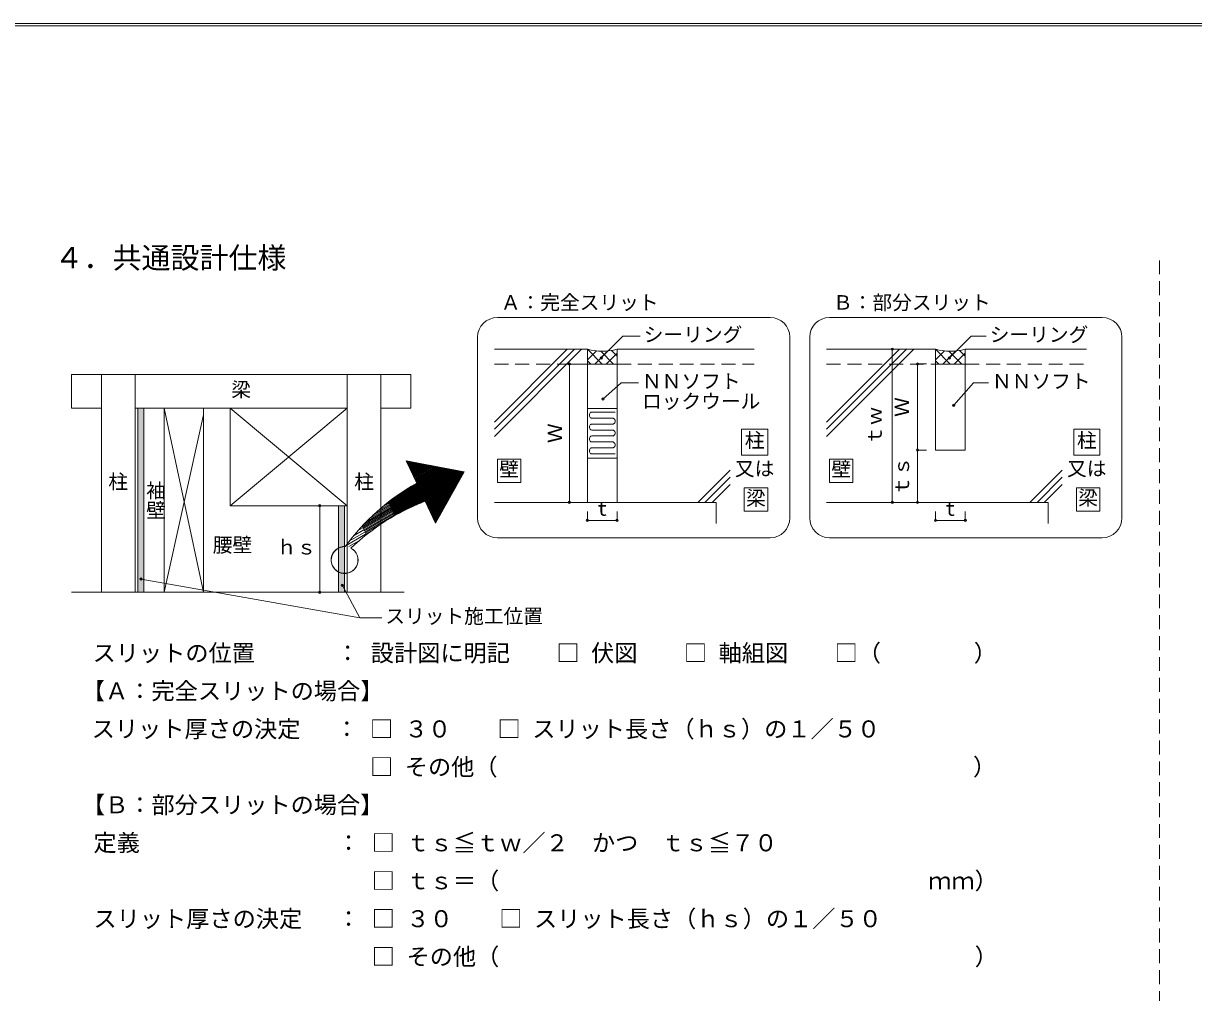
# Model space of a CAD drawing. Units: millimetres on the paper. Extents: x -202 to 198, y -129 to 148.
# Drawn here: x -99.7 to 1.2, y 64.8 to 148.4 of the extents above; entities that cross this region are included whole.
import ezdxf
from ezdxf.enums import TextEntityAlignment as Align

# ---------------------------------------------------------------- set-up
doc = ezdxf.new("R2010")
doc.units = ezdxf.units.MM
doc.header["$PDMODE"] = 32
doc.header["$PDSIZE"] = 0.2
doc.linetypes.add('DASHED1', pattern=[1.8, 1.2, -0.6])
doc.layers.add('1-0_作業なう', color=7, linetype='Continuous', lineweight=9)
doc.styles.add('@ＭＳ ゴシック', font='')
doc.styles.add('ＭＳ ゴシック', font='')
doc.styles.get('@ＭＳ ゴシック').set_extended_font_data('@MS Gothic')
doc.styles.get('ＭＳ ゴシック').set_extended_font_data('MS Gothic')

msp = doc.modelspace()

# ---------------------------------------------------------------- linework, layer by layer
at = {"layer": '1-0_作業なう'}
for p, q in [((-201.748, 148.207), (198.252, 148.207)), ((-201.748, 148.207), (198.252, 148.207)), ((-35.342, 123.054), (-58.849, 123.054)), ((-6.706, 123.054), (-30.212, 123.054)), ((-60.556, 105.769), (-60.556, 121.346)), ((-33.634, 105.769), (-33.634, 121.346)), ((-31.92, 105.769), (-31.92, 121.346)), ((-4.998, 105.769), (-4.998, 121.346)), ((-59.102, 114.037), (-52.818, 120.321)), ((-59.102, 112.802), (-51.583, 120.321)), ((-59.102, 113.419), (-52.201, 120.321)), ((-59.102, 120.321), (-51.088, 120.321)), ((-48.526, 120.321), (-36.696, 120.321)), ((-30.466, 120.321), (-21.073, 120.321)), ((-30.466, 114.037), (-24.182, 120.321)), ((-30.466, 112.802), (-22.947, 120.321)), ((-30.466, 113.419), (-23.564, 120.321)), ((-18.512, 120.321), (-8.059, 120.321)), ((-95.583, 118.135), (-66.298, 118.135)), ((-95.583, 118.135), (-95.583, 115.235)), ((-92.992, 118.135), (-92.992, 99.359)), ((-90.092, 118.135), (-90.092, 99.359)), ((-71.789, 118.135), (-71.789, 99.359)), ((-68.89, 118.135), (-68.89, 99.359)), ((-66.298, 118.135), (-66.298, 115.235)), ((-92.992, 115.235), (-95.583, 115.235)), ((-71.789, 115.235), (-90.092, 115.235)), ((-84.202, 99.359), (-87.568, 115.235)), ((-87.568, 115.235), (-87.568, 99.359)), ((-84.202, 99.359), (-84.202, 115.235)), ((-71.789, 115.235), (-81.887, 106.82)), ((-66.298, 115.235), (-68.89, 115.235)), ((-84.202, 114.657), (-87.568, 99.359)), ((-37.789, 113.436), (-37.789, 111.19)), ((-35.542, 113.436), (-37.789, 113.436)), ((-37.789, 113.436), (-37.789, 111.19)), ((-35.542, 113.436), (-37.789, 113.436)), ((-35.542, 111.19), (-35.542, 113.436)), ((-35.542, 111.19), (-35.542, 113.436)), ((-9.153, 113.436), (-9.153, 111.19)), ((-6.906, 113.436), (-9.153, 113.436)), ((-6.906, 111.19), (-6.906, 113.436)), ((-37.789, 111.19), (-35.542, 111.19)), ((-37.789, 111.19), (-35.542, 111.19)), ((-9.153, 111.19), (-6.906, 111.19)), ((-41.571, 107.104), (-38.779, 109.896)), ((-40.954, 107.104), (-38.779, 109.278)), ((-12.935, 107.104), (-10.143, 109.896)), ((-12.317, 107.104), (-10.143, 109.278)), ((-40.336, 107.104), (-38.779, 108.661)), ((-11.7, 107.104), (-10.143, 108.661)), ((-59.102, 107.104), (-51.088, 107.104)), ((-30.466, 107.104), (-11.351, 107.104)), ((-11.351, 107.104), (-11.351, 105.293)), ((-58.849, 104.062), (-35.342, 104.062)), ((-30.212, 104.062), (-6.706, 104.062)), ((-66.878, 99.359), (-95.583, 99.359))]:
    msp.add_line(p, q, dxfattribs=at)
at = {"layer": '1-0_作業なう', "linetype": 'DASHED1'}
for p, q in [((-1.748, 127.98), (-1.748, -110.929)), ((-59.102, 119.041), (-51.088, 119.041)), ((-48.526, 119.041), (-36.696, 119.041)), ((-30.466, 119.041), (-21.025, 119.041)), ((-18.512, 119.041), (-8.059, 119.041))]:
    msp.add_line(p, q, dxfattribs=at)
at = {"layer": '1-0_作業なう', "color": 3}
for p, q in [((-49.892, 119.567), (-48.025, 121.434)), ((-48.025, 121.434), (-46.53, 121.434)), ((-19.878, 119.567), (-18.01, 121.434)), ((-18.01, 121.434), (-16.698, 121.434)), ((-24.799, 120.321), (-24.799, 107.104)), ((-24.799, 120.321), (-22.626, 120.321)), ((-52.64, 119.041), (-51.864, 119.041)), ((-22.626, 111.616), (-22.626, 119.046)), ((-22.626, 119.046), (-21.849, 119.046)), ((-49.755, 116.013), (-48.172, 117.409)), ((-48.172, 117.409), (-46.677, 117.409)), ((-19.498, 115.485), (-17.81, 117.409)), ((-17.81, 117.409), (-16.497, 117.409)), ((-24.799, 107.104), (-22.626, 107.104)), ((-74.162, 106.82), (-72.728, 106.82)), ((-51.088, 105.551), (-51.088, 106.327)), ((-48.526, 105.551), (-48.526, 106.327)), ((-21.073, 105.551), (-21.073, 106.327)), ((-51.088, 105.551), (-48.526, 105.551))]:
    msp.add_line(p, q, dxfattribs=at)
at = {"layer": '1-0_作業なう', "color": 1}
for p, q in [((-51.088, 120.321), (-51.088, 119.041)), ((-51.088, 120.311), (-49.817, 119.041)), ((-51.088, 119.397), (-50.309, 120.176)), ((-50.456, 119.041), (-49.322, 120.175)), ((-49.941, 120.152), (-48.829, 119.041)), ((-49.015, 120.215), (-48.526, 119.726)), ((-48.526, 120.321), (-48.526, 119.041)), ((-21.073, 120.321), (-21.073, 119.041)), ((-21.073, 120.311), (-19.802, 119.041)), ((-21.073, 119.397), (-20.294, 120.176)), ((-20.442, 119.041), (-19.308, 120.175)), ((-19.926, 120.152), (-18.814, 119.041)), ((-19.001, 120.215), (-18.512, 119.726)), ((-18.512, 120.321), (-18.512, 119.041)), ((-51.088, 119.323), (-50.805, 119.041)), ((-49.468, 119.041), (-48.526, 119.983)), ((-21.073, 119.323), (-20.79, 119.041)), ((-19.454, 119.041), (-18.512, 119.983)), ((-48.697, 114.884), (-50.714, 114.884)), ((-48.9, 114.372), (-50.714, 114.372)), ((-48.9, 113.859), (-50.714, 113.859)), ((-48.9, 113.347), (-50.714, 113.347)), ((-48.9, 112.835), (-50.714, 112.835)), ((-48.9, 112.322), (-50.714, 112.322)), ((-48.9, 111.81), (-50.714, 111.81)), ((-48.697, 111.298), (-50.714, 111.298))]:
    msp.add_line(p, q, dxfattribs=at)
at = {"layer": '1-0_作業なう', "color": 2}
for p, q in [((-51.088, 119.041), (-48.526, 119.041)), ((-51.088, 119.041), (-51.088, 107.104)), ((-48.526, 119.041), (-48.526, 107.104)), ((-21.073, 119.041), (-18.512, 119.041)), ((-18.512, 119.041), (-18.512, 111.616)), ((-51.088, 115.207), (-48.526, 115.207)), ((-51.088, 110.937), (-48.526, 110.937)), ((-51.088, 107.104), (-48.526, 107.104))]:
    msp.add_line(p, q, dxfattribs=at)
at = {"layer": '1-0_作業なう', "color": 8, "lineweight": 18}
for p, q in [((-89.84, 115.235), (-89.84, 99.359)), ((-89.335, 115.235), (-89.335, 99.359)), ((-72.547, 106.82), (-72.547, 99.359)), ((-72.042, 99.359), (-72.042, 106.82))]:
    msp.add_line(p, q, dxfattribs=at)
at = {"layer": '1-0_作業なう', "color": 6}
for p, q in [((-68.843, 106.662), (-63.064, 109.998)), ((-68.361, 107.056), (-63.214, 110.027)), ((-68.262, 107.113), (-63.214, 110.027)), ((-68.241, 107.067), (-63.139, 110.013)), ((-68.219, 107.022), (-63.064, 109.998)), ((-68.198, 106.977), (-62.989, 109.984)), ((-68.067, 107.283), (-63.289, 110.041)), ((-67.714, 107.545), (-63.365, 110.056)), ((-67.714, 107.545), (-63.365, 110.056)), ((-67.245, 107.873), (-63.44, 110.07)), ((-65.805, 108.759), (-66.722, 110.695)), ((-66.708, 110.666), (-66.673, 110.686)), ((-66.708, 110.666), (-66.673, 110.686)), ((-66.687, 110.62), (-66.598, 110.671)), ((-66.665, 110.575), (-66.523, 110.657)), ((-66.665, 110.575), (-66.523, 110.657)), ((-66.644, 110.53), (-66.448, 110.643)), ((-66.622, 110.484), (-66.373, 110.629)), ((-66.622, 110.484), (-66.373, 110.629)), ((-66.601, 110.439), (-66.297, 110.614)), ((-66.579, 110.394), (-66.222, 110.6)), ((-66.579, 110.394), (-66.222, 110.6)), ((-66.558, 110.348), (-66.147, 110.586)), ((-66.536, 110.303), (-66.072, 110.571)), ((-66.536, 110.303), (-66.072, 110.571)), ((-66.515, 110.258), (-65.997, 110.557)), ((-66.493, 110.212), (-65.921, 110.543)), ((-66.493, 110.212), (-65.921, 110.543)), ((-66.472, 110.167), (-65.846, 110.528)), ((-66.451, 110.122), (-65.771, 110.514)), ((-66.451, 110.122), (-65.771, 110.514)), ((-66.429, 110.076), (-65.696, 110.5)), ((-66.408, 110.031), (-65.621, 110.485)), ((-66.408, 110.031), (-65.621, 110.485)), ((-66.386, 109.986), (-65.545, 110.471)), ((-66.365, 109.94), (-65.47, 110.457)), ((-66.365, 109.94), (-65.47, 110.457)), ((-66.343, 109.895), (-65.395, 110.442)), ((-66.322, 109.85), (-65.32, 110.428)), ((-66.322, 109.85), (-65.32, 110.428)), ((-66.3, 109.804), (-65.245, 110.414)), ((-66.279, 109.759), (-65.169, 110.399)), ((-66.279, 109.759), (-65.169, 110.399)), ((-66.257, 109.714), (-65.094, 110.385)), ((-66.236, 109.668), (-65.019, 110.371)), ((-66.236, 109.668), (-65.019, 110.371)), ((-66.214, 109.623), (-64.944, 110.356)), ((-66.193, 109.578), (-64.869, 110.342)), ((-66.193, 109.578), (-64.869, 110.342)), ((-66.171, 109.532), (-64.793, 110.328)), ((-66.15, 109.487), (-64.718, 110.313)), ((-66.15, 109.487), (-64.718, 110.313)), ((-66.128, 109.442), (-64.643, 110.299)), ((-66.107, 109.396), (-64.568, 110.285)), ((-66.107, 109.396), (-64.568, 110.285)), ((-66.086, 109.351), (-64.493, 110.271)), ((-66.064, 109.306), (-64.417, 110.256)), ((-66.064, 109.306), (-64.417, 110.256)), ((-66.043, 109.26), (-64.342, 110.242)), ((-66.021, 109.215), (-64.267, 110.228)), ((-66.021, 109.215), (-64.267, 110.228)), ((-66, 109.17), (-64.192, 110.213)), ((-65.978, 109.124), (-64.117, 110.199)), ((-65.978, 109.124), (-64.117, 110.199)), ((-65.957, 109.079), (-64.041, 110.185)), ((-65.935, 109.034), (-63.966, 110.17)), ((-65.935, 109.034), (-63.966, 110.17)), ((-65.914, 108.988), (-63.891, 110.156)), ((-65.892, 108.943), (-63.816, 110.142)), ((-65.892, 108.943), (-63.816, 110.142)), ((-65.871, 108.897), (-63.741, 110.127)), ((-65.849, 108.852), (-63.665, 110.113)), ((-65.849, 108.852), (-63.665, 110.113)), ((-65.828, 108.807), (-63.59, 110.099)), ((-65.806, 108.761), (-63.515, 110.084)), ((-65.806, 108.761), (-63.515, 110.084)), ((-70.506, 105.009), (-62.162, 109.827)), ((-70.463, 104.918), (-62.011, 109.798)), ((-70.42, 104.827), (-61.861, 109.769)), ((-70.408, 105.181), (-62.312, 109.855)), ((-70.378, 104.737), (-61.731, 109.729)), ((-70.335, 104.646), (-61.826, 109.559)), ((-70.292, 104.555), (-61.92, 109.389)), ((-70.158, 105.441), (-62.462, 109.884)), ((-69.885, 105.714), (-62.613, 109.913)), ((-69.582, 106.004), (-62.763, 109.941)), ((-69.24, 106.317), (-62.913, 109.97)), ((-68.176, 106.931), (-62.913, 109.97)), ((-68.155, 106.886), (-62.838, 109.955)), ((-68.133, 106.841), (-62.763, 109.941)), ((-68.112, 106.795), (-62.688, 109.927)), ((-68.09, 106.75), (-62.613, 109.913)), ((-68.069, 106.705), (-62.537, 109.898)), ((-68.048, 106.659), (-62.462, 109.884)), ((-68.026, 106.614), (-62.387, 109.87)), ((-68.005, 106.569), (-62.312, 109.855)), ((-67.983, 106.523), (-62.237, 109.841)), ((-67.962, 106.478), (-62.162, 109.827)), ((-67.94, 106.433), (-62.086, 109.812)), ((-67.919, 106.387), (-62.011, 109.798)), ((-67.897, 106.342), (-61.936, 109.784)), ((-67.876, 106.297), (-61.861, 109.769)), ((-67.854, 106.251), (-61.786, 109.755)), ((-67.833, 106.206), (-61.731, 109.729)), ((-67.811, 106.161), (-61.778, 109.644)), ((-67.79, 106.115), (-61.826, 109.559)), ((-67.768, 106.07), (-61.873, 109.474)), ((-67.747, 106.025), (-61.92, 109.389)), ((-67.725, 105.979), (-61.968, 109.303)), ((-66.878, 106.411), (-62.015, 109.218)), ((-66.878, 106.411), (-62.015, 109.218)), ((-66.27, 106.704), (-62.062, 109.133)), ((-65.831, 106.9), (-62.11, 109.048)), ((-65.831, 106.9), (-62.11, 109.048)), ((-65.467, 107.052), (-62.157, 108.963)), ((-65.147, 107.179), (-62.204, 108.878)), ((-65.147, 107.179), (-62.204, 108.878)), ((-65.055, 107.175), (-62.252, 108.793)), ((-65.033, 107.129), (-62.299, 108.708)), ((-65.033, 107.129), (-62.299, 108.708)), ((-65.012, 107.084), (-62.346, 108.623)), ((-64.99, 107.039), (-62.394, 108.538)), ((-64.99, 107.039), (-62.394, 108.538)), ((-64.969, 106.993), (-62.441, 108.453)), ((-64.948, 106.948), (-62.488, 108.368)), ((-64.948, 106.948), (-62.488, 108.368)), ((-64.926, 106.903), (-62.536, 108.283)), ((-64.905, 106.857), (-62.583, 108.198)), ((-64.905, 106.857), (-62.583, 108.198)), ((-64.883, 106.812), (-62.63, 108.113)), ((-64.862, 106.767), (-62.678, 108.028)), ((-64.862, 106.767), (-62.678, 108.028)), ((-64.18, 105.327), (-65.071, 107.208)), ((-64.84, 106.721), (-62.725, 107.943)), ((-64.819, 106.676), (-62.772, 107.857)), ((-64.819, 106.676), (-62.772, 107.857)), ((-64.797, 106.631), (-62.819, 107.772)), ((-64.776, 106.585), (-62.867, 107.687)), ((-64.776, 106.585), (-62.867, 107.687)), ((-64.754, 106.54), (-62.914, 107.602)), ((-64.733, 106.495), (-62.961, 107.517)), ((-64.733, 106.495), (-62.961, 107.517)), ((-64.711, 106.449), (-63.009, 107.432)), ((-64.69, 106.404), (-63.056, 107.347)), ((-64.69, 106.404), (-63.056, 107.347)), ((-64.668, 106.359), (-63.103, 107.262)), ((-64.647, 106.313), (-63.151, 107.177)), ((-64.647, 106.313), (-63.151, 107.177)), ((-64.625, 106.268), (-63.198, 107.092)), ((-64.604, 106.223), (-63.245, 107.007)), ((-64.604, 106.223), (-63.245, 107.007)), ((-64.583, 106.177), (-63.293, 106.922)), ((-64.561, 106.132), (-63.34, 106.837)), ((-64.561, 106.132), (-63.34, 106.837)), ((-64.54, 106.087), (-63.387, 106.752)), ((-64.518, 106.041), (-63.435, 106.667)), ((-64.518, 106.041), (-63.435, 106.667)), ((-64.497, 105.996), (-63.482, 106.582)), ((-64.475, 105.95), (-63.529, 106.497)), ((-64.475, 105.95), (-63.529, 106.497)), ((-64.454, 105.905), (-63.577, 106.411)), ((-64.432, 105.86), (-63.624, 106.326)), ((-64.432, 105.86), (-63.624, 106.326)), ((-64.411, 105.814), (-63.671, 106.241)), ((-64.389, 105.769), (-63.719, 106.156)), ((-64.389, 105.769), (-63.719, 106.156)), ((-64.368, 105.724), (-63.766, 106.071)), ((-64.346, 105.678), (-63.813, 105.986)), ((-64.346, 105.678), (-63.813, 105.986)), ((-70.249, 104.465), (-68.767, 105.32)), ((-64.325, 105.633), (-63.861, 105.901)), ((-64.303, 105.588), (-63.908, 105.816)), ((-64.303, 105.588), (-63.908, 105.816)), ((-64.282, 105.542), (-63.955, 105.731)), ((-64.26, 105.497), (-64.003, 105.646)), ((-64.26, 105.497), (-64.003, 105.646)), ((-64.239, 105.452), (-64.05, 105.561)), ((-64.217, 105.406), (-64.097, 105.476)), ((-64.217, 105.406), (-64.097, 105.476)), ((-64.196, 105.361), (-64.145, 105.391)), ((-71.89, 103.401), (-70.206, 104.374)), ((-71.586, 103.808), (-70.292, 104.555)), ((-71.241, 104.238), (-70.378, 104.737)), ((-70.852, 104.693), (-70.463, 104.918)), ((-70.206, 104.374), (-69.714, 104.658)), ((-71.671, 103.297), (-70.751, 103.828)), ((-71.498, 103.166), (-71.461, 103.187))]:
    msp.add_line(p, q, dxfattribs=at)
at = {"layer": '1-0_作業なう', "color": 4}
for p, q in [((-70.719, 97.156), (-89.567, 100.495)), ((-70.719, 97.156), (-72.211, 99.955)), ((-68.815, 97.156), (-70.719, 97.156))]:
    msp.add_line(p, q, dxfattribs=at)
at = {"layer": '1-0_作業なう'}
for points in [[(198.452, 148.407), (-201.948, 148.407), (-201.948, -128.993)], [(198.452, 148.407), (-201.948, 148.407), (-201.948, -128.993)], [(-48.526, 107.104), (-39.987, 107.104), (-39.987, 105.293)]]:
    msp.add_lwpolyline(points, dxfattribs=at)
at = {"layer": '1-0_作業なう', "color": 3}
for points in [[(-52.64, 119.041), (-52.64, 107.104), (-51.864, 107.104)], [(-22.626, 107.104), (-22.626, 111.616), (-21.849, 111.616)], [(-74.162, 106.82), (-74.162, 99.359), (-72.728, 99.359)], [(-21.073, 105.551), (-18.512, 105.551), (-18.512, 106.327)]]:
    msp.add_lwpolyline(points, dxfattribs=at)
at = {"layer": '1-0_作業なう', "color": 2}
msp.add_lwpolyline([(-21.073, 119.041), (-21.073, 111.616), (-18.512, 111.616)], dxfattribs=at)
at = {"layer": '1-0_作業なう'}
for points in [[(-81.887, 115.235), (-81.887, 106.82), (-71.789, 106.82)], [(-56.826, 110.841), (-58.847, 110.841), (-58.847, 108.819), (-56.826, 108.819)], [(-28.19, 110.841), (-30.211, 110.841), (-30.211, 108.819), (-28.19, 108.819)], [(-37.564, 106.345), (-35.542, 106.345), (-35.542, 108.367), (-37.564, 108.367)], [(-8.928, 106.345), (-6.906, 106.345), (-6.906, 108.367), (-8.928, 108.367)]]:
    msp.add_lwpolyline(points, close=True, dxfattribs=at)
at = {"layer": '1-0_作業なう', "color": 6}
msp.add_lwpolyline([(-64.18, 105.327), (-61.723, 109.743), (-66.722, 110.695)], dxfattribs=at)
at = {"layer": '1-0_作業なう'}
for centre, start, end in [((-58.849, 121.346), 90, 180), ((-35.342, 121.346), 0, 90), ((-30.212, 121.346), 90, 180), ((-6.706, 121.346), 0, 90), ((-58.849, 105.769), 180, 270), ((-35.342, 105.769), 270, 0), ((-30.212, 105.769), 180, 270), ((-6.706, 105.769), 270, 0)]:
    msp.add_arc(centre, 1.708, start, end, dxfattribs=at)
at = {"layer": '1-0_作業なう', "color": 1}
for centre, radius, start, end in [((-49.807, 125.039), 4.888, 254.81071, 285.18929), ((-19.792, 125.039), 4.888, 254.81071, 285.18929), ((-50.64, 114.628), 0.278, 121.95275, 238.04725), ((-50.714, 114.747), 0.137, 90, 121.95275), ((-50.714, 114.508), 0.137, 238.04725, 270), ((-48.9, 114.235), 0.137, 58.04725, 90), ((-48.974, 114.115), 0.278, 301.95275, 58.04725), ((-50.64, 113.603), 0.278, 121.95275, 238.04725), ((-50.714, 113.723), 0.137, 90, 121.95275), ((-50.714, 113.484), 0.137, 238.04725, 270), ((-48.9, 113.996), 0.137, 270, 301.95275), ((-48.9, 113.21), 0.137, 58.04725, 90), ((-48.974, 113.091), 0.278, 301.95275, 58.04725), ((-50.64, 112.579), 0.278, 121.95275, 238.04725), ((-50.714, 112.698), 0.137, 90, 121.95275), ((-50.714, 112.459), 0.137, 238.04725, 270), ((-48.9, 112.971), 0.137, 270, 301.95275), ((-48.9, 112.186), 0.137, 58.04725, 90), ((-48.974, 112.066), 0.278, 301.95275, 58.04725), ((-50.64, 111.554), 0.278, 121.95275, 238.04725), ((-50.714, 111.673), 0.137, 90, 121.95275), ((-50.714, 111.434), 0.137, 238.04725, 270), ((-48.9, 111.947), 0.137, 270, 301.95275)]:
    msp.add_arc(centre, radius, start, end, dxfattribs=at)
at = {"layer": '1-0_作業なう', "color": 6}
for centre, radius, start, end in [((-56.545, 92.098), 19.064, 119.06627, 144.02583), ((-58.21, 89.218), 19.257, 110.87398, 133.58461), ((-72.02, 102.145), 1.166, 87.11975, 62.09448), ((-72.02, 102.145), 1.161, 87.27939, 62.17647), ((-72.02, 102.145), 1.156, 87.44057, 62.25912), ((-72.02, 102.145), 1.151, 87.60333, 62.34246)]:
    msp.add_arc(centre, radius, start, end, dxfattribs=at)
at = {"layer": '1-0_作業なう', "color": 3}
for p in [(-24.799, 120.321), (-52.64, 119.041), (-49.892, 119.567), (-22.626, 119.046), (-19.878, 119.567), (-49.755, 116.013), (-19.498, 115.485), (-22.626, 111.616), (-52.64, 107.104), (-24.799, 107.104), (-22.626, 107.104), (-74.162, 106.82), (-51.088, 105.551), (-48.526, 105.551), (-21.073, 105.551), (-18.512, 105.551), (-74.162, 99.359)]:
    msp.add_point(p, dxfattribs=at)
at = {"layer": '1-0_作業なう', "color": 4}
for p in [(-89.567, 100.495), (-72.211, 99.955)]:
    msp.add_point(p, dxfattribs=at)
at = {"layer": '1-0_作業なう', "color": 8}
for points in [[(-89.84, 115.235), (-89.335, 115.235), (-89.84, 99.359), (-89.335, 99.359)], [(-72.547, 106.82), (-72.042, 106.82), (-72.547, 99.359), (-72.042, 99.359)]]:
    msp.add_solid(points, dxfattribs=at)

# ---------------------------------------------------------------- texts
at = {"layer": '1-0_作業なう', "style": 'ＭＳ ゴシック'}
for s, height, p in [('４．共通設計仕様', 1.833, (-97.037, 126.73)), ('Ａ：完全スリット', 1.246, (-58.549, 123.354)), ('Ｂ：部分スリット', 1.246, (-29.912, 123.354)), ('シーリング', 1.246, (-46.23, 120.584)), ('シーリング', 1.246, (-16.398, 120.584)), ('ＮＮソフト', 1.246, (-46.377, 116.559)), ('ＮＮソフト', 1.246, (-16.197, 116.559)), ('梁', 1.246, (-81.791, 115.835)), ('ロックウール', 1.246, (-46.377, 114.834)), ('柱', 1.246, (-37.516, 111.463)), ('柱', 1.246, (-8.879, 111.463)), ('壁', 1.246, (-58.687, 108.98)), ('又は', 1.246, (-38.366, 109.038)), ('壁', 1.246, (-30.05, 108.98)), ('又は', 1.246, (-9.729, 109.038)), ('柱', 1.246, (-92.392, 107.897)), ('柱', 1.246, (-71.19, 107.897)), ('梁', 1.246, (-37.403, 106.483)), ('梁', 1.246, (-8.767, 106.506)), ('t', 1.246, (-50.232, 105.584)), ('t', 1.246, (-20.217, 105.584)), ('腰壁', 1.246, (-83.388, 102.441)), ('ｈｓ', 1.246, (-77.862, 102.248)), ('スリット施工位置', 1.246, (-68.515, 96.306)), ('\u3000 スリットの位置\u3000\u3000\u3000 ： 設計図に明記\u3000\u3000□ 伏図\u3000\u3000□ 軸組図\u3000\u3000□（\u3000\u3000\u3000\u3000）', 1.466, (-96.748, 92.953)), ('【Ａ：完全スリットの場合】', 1.466, (-94.672, 89.68)), ('\u3000 スリット厚さの決定\u3000 ： □ ３０\u3000\u3000□ スリット長さ（ｈｓ）の１／５０', 1.466, (-96.821, 86.407)), ('\u3000\u3000\u3000\u3000\u3000\u3000\u3000\u3000\u3000\u3000\u3000\u3000\u3000 □ その他（ \u3000\u3000\u3000\u3000\u3000\u3000\u3000\u3000\u3000\u3000\u3000\u3000\u3000\u3000\u3000\u3000\u3000\u3000\u3000\u3000）', 1.466, (-96.821, 83.134)), ('【Ｂ：部分スリットの場合】', 1.466, (-94.672, 79.862)), (' 定義\u3000\u3000\u3000\u3000\u3000\u3000\u3000\u3000 ： □ ｔｓ≦ｔｗ／２\u3000かつ\u3000ｔｓ≦７０', 1.466, (-94.672, 76.589)), ('\u3000\u3000\u3000\u3000\u3000\u3000\u3000\u3000\u3000\u3000 \u3000  □ ｔｓ＝（ \u3000\u3000\u3000\u3000\u3000\u3000\u3000\u3000\u3000\u3000\u3000\u3000\u3000\u3000\u3000\u3000\u3000\u3000ｍｍ）', 1.466, (-94.672, 73.316)), (' スリット厚さの決定\u3000 ： □ ３０\u3000\u3000□ スリット長さ（ｈｓ）の１／５０', 1.466, (-94.672, 70.044)), ('\u3000\u3000\u3000\u3000\u3000\u3000\u3000\u3000\u3000\u3000\u3000\u3000 □ その他（ \u3000\u3000\u3000\u3000\u3000\u3000\u3000\u3000\u3000\u3000\u3000\u3000\u3000\u3000\u3000\u3000\u3000\u3000\u3000\u3000）', 1.466, (-94.672, 66.771))]:
    msp.add_text(s, height=height, dxfattribs=at).set_placement(p, align=Align.BOTTOM_LEFT)
at = {"layer": '1-0_作業なう'}
for s, rotation, style, p in [('Ｗ', 90, 'ＭＳ ゴシック', (-22.981, 114.478)), ('ｔｗ', 90, 'ＭＳ ゴシック', (-25.336, 112.012)), ('Ｗ', 90, 'ＭＳ ゴシック', (-52.896, 112.222)), ('ｔｓ', 90, 'ＭＳ ゴシック', (-22.981, 107.66)), ('袖壁', 270, '@ＭＳ ゴシック', (-89.301, 108.997))]:
    msp.add_text(s, height=1.246, rotation=rotation, dxfattribs=dict(at, style=style)).set_placement(p, align=Align.BOTTOM_LEFT)

doc.saveas('drawing.dxf')
